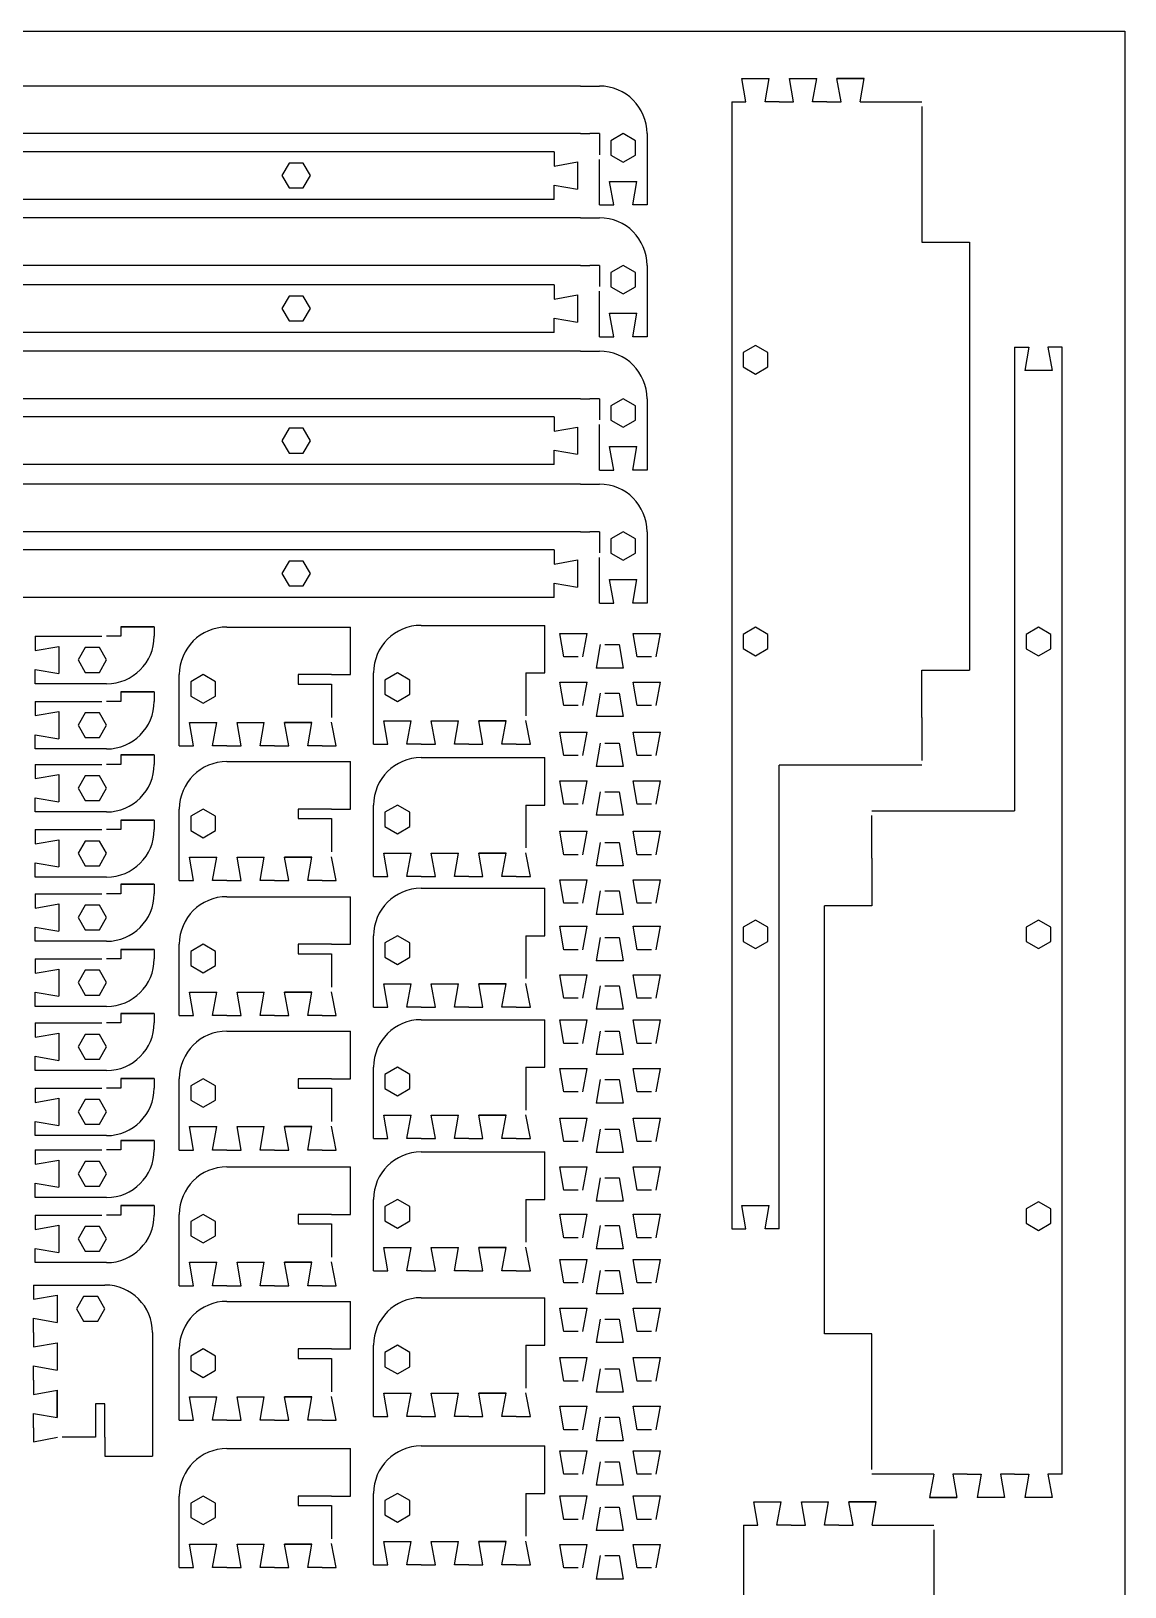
# Model space of a CAD drawing. Header units: centimetres. Extents: x -46 to 111, y -90 to 0.
# Drawn here: x 22 to 45, y -32.72 to 0 of the extents above; entities that cross this region are included whole.
import ezdxf

# ---------------------------------------------------------------- set-up
doc = ezdxf.new("R2010")
doc.units = ezdxf.units.CM

msp = doc.modelspace()

# ---------------------------------------------------------------- linework, layer by layer
for p, q in [((0, 0), (45, 0)), ((45, 0), (45, -90)), ((33.553, -1.156), (3.053, -1.156)), ((33.553, -1.156), (33.953, -1.156)), ((39.52, -0.995), (38.947, -0.995)), ((36.734, -1.487), (36.734, -25.187)), ((37.734, -1.487), (37.434, -1.487)), ((38.734, -1.487), (38.434, -1.487)), ((39.434, -1.487), (40.734, -1.487)), ((40.734, -1.587), (40.734, -4.437)), ((33.553, -2.156), (5.253, -2.156)), ((33.553, -2.156), (33.753, -2.156)), ((33.953, -2.156), (33.753, -2.156)), ((33.953, -2.156), (33.953, -2.6)), ((34.953, -2.156), (34.953, -3.656)), ((33.002, -2.538), (21.602, -2.538)), ((33.953, -3.656), (33.953, -2.7)), ((33.002, -3.538), (33.002, -3.238)), ((33.002, -3.538), (21.602, -3.538)), ((34.953, -3.656), (34.653, -3.656)), ((33.553, -3.926), (3.053, -3.926)), ((33.553, -3.926), (33.953, -3.926)), ((40.734, -4.437), (41.734, -4.437)), ((41.734, -4.437), (41.734, -13.437)), ((33.553, -4.926), (5.253, -4.926)), ((33.553, -4.926), (33.753, -4.926)), ((33.953, -4.926), (33.753, -4.926)), ((33.953, -4.926), (33.953, -5.371)), ((34.953, -4.926), (34.953, -6.426)), ((33.002, -5.335), (21.602, -5.335)), ((33.953, -6.426), (33.953, -5.471)), ((33.002, -6.335), (33.002, -6.035)), ((33.002, -6.335), (21.602, -6.335)), ((34.953, -6.426), (34.653, -6.426)), ((33.553, -6.73), (3.053, -6.73)), ((33.553, -6.73), (33.953, -6.73)), ((42.682, -6.646), (42.982, -6.646)), ((42.682, -6.646), (42.682, -16.396)), ((43.682, -30.346), (43.682, -6.646)), ((33.553, -7.73), (5.253, -7.73)), ((33.553, -7.73), (33.753, -7.73)), ((33.953, -7.73), (33.753, -7.73)), ((33.953, -7.73), (33.953, -8.175)), ((34.953, -7.73), (34.953, -9.23)), ((33.002, -8.113), (21.602, -8.113)), ((33.953, -9.23), (33.953, -8.275)), ((33.002, -9.113), (33.002, -8.813)), ((33.002, -9.113), (21.602, -9.113)), ((34.953, -9.23), (34.653, -9.23)), ((33.553, -9.527), (3.053, -9.527)), ((33.553, -9.527), (33.953, -9.527)), ((33.553, -10.527), (5.253, -10.527)), ((33.553, -10.527), (33.753, -10.527)), ((33.953, -10.527), (33.753, -10.527)), ((33.953, -10.527), (33.953, -10.971)), ((34.953, -10.527), (34.953, -12.027)), ((33.002, -10.909), (21.602, -10.909)), ((33.953, -12.027), (33.953, -11.071)), ((33.002, -11.909), (33.002, -11.609)), ((33.002, -11.909), (21.602, -11.909)), ((34.953, -12.027), (34.653, -12.027)), ((22.091, -12.725), (23.491, -12.725)), ((23.891, -12.725), (23.591, -12.725)), ((23.891, -12.525), (23.891, -12.725)), ((23.891, -12.525), (24.571, -12.525)), ((24.591, -12.525), (23.891, -12.525)), ((24.591, -12.525), (24.591, -12.725)), ((26.12, -12.533), (28.72, -12.533)), ((28.72, -13.533), (28.72, -12.533)), ((30.204, -12.497), (32.804, -12.497)), ((32.804, -13.497), (32.804, -12.497)), ((22.091, -13.725), (22.091, -13.425)), ((23.591, -13.725), (22.091, -13.725)), ((25.12, -15.033), (25.12, -13.533)), ((28.32, -13.533), (27.62, -13.533)), ((27.62, -13.533), (27.62, -13.733)), ((27.62, -13.733), (28.32, -13.733)), ((28.32, -13.533), (28.72, -13.533)), ((28.32, -13.733), (28.32, -14.433)), ((29.204, -14.997), (29.204, -13.497)), ((32.404, -13.497), (32.404, -14.397)), ((32.404, -13.497), (32.804, -13.497)), ((40.734, -13.437), (41.734, -13.437)), ((40.734, -14.437), (40.734, -13.437)), ((23.891, -13.896), (23.891, -14.096)), ((23.891, -13.896), (24.571, -13.896)), ((24.591, -13.896), (23.891, -13.896)), ((24.591, -13.896), (24.591, -14.096)), ((22.091, -14.096), (23.491, -14.096)), ((23.891, -14.096), (23.591, -14.096)), ((27.907, -14.541), (27.333, -14.541)), ((31.991, -14.505), (31.417, -14.505)), ((40.734, -14.437), (40.734, -15.337)), ((22.091, -15.096), (22.091, -14.796)), ((26.12, -15.033), (25.82, -15.033)), ((27.12, -15.033), (26.82, -15.033)), ((28.12, -15.033), (27.82, -15.033)), ((30.204, -14.997), (29.904, -14.997)), ((31.204, -14.997), (30.904, -14.997)), ((32.204, -14.997), (31.904, -14.997)), ((23.591, -15.096), (22.091, -15.096)), ((23.891, -15.221), (23.891, -15.421)), ((23.891, -15.221), (24.571, -15.221)), ((24.591, -15.221), (23.891, -15.221)), ((24.591, -15.221), (24.591, -15.421)), ((26.12, -15.362), (28.72, -15.362)), ((28.72, -16.362), (28.72, -15.362)), ((30.204, -15.279), (32.804, -15.279)), ((32.804, -16.279), (32.804, -15.279)), ((22.091, -15.421), (23.491, -15.421)), ((23.891, -15.421), (23.591, -15.421)), ((40.734, -15.437), (37.734, -15.437)), ((37.734, -25.187), (37.734, -15.437)), ((22.091, -16.421), (22.091, -16.121)), ((29.204, -17.779), (29.204, -16.279)), ((32.404, -16.279), (32.404, -17.179)), ((32.404, -16.279), (32.804, -16.279)), ((23.591, -16.421), (22.091, -16.421)), ((23.891, -16.591), (23.891, -16.791)), ((23.891, -16.591), (24.571, -16.591)), ((24.591, -16.591), (23.891, -16.591)), ((24.591, -16.591), (24.591, -16.791)), ((25.12, -17.862), (25.12, -16.362)), ((28.32, -16.362), (27.62, -16.362)), ((27.62, -16.362), (27.62, -16.562)), ((27.62, -16.562), (28.32, -16.562)), ((28.32, -16.362), (28.72, -16.362)), ((28.32, -16.562), (28.32, -17.262)), ((39.682, -16.396), (42.682, -16.396)), ((39.682, -17.396), (39.682, -16.496)), ((22.091, -16.791), (23.491, -16.791)), ((23.891, -16.791), (23.591, -16.791)), ((31.991, -17.286), (31.417, -17.286)), ((22.091, -17.791), (22.091, -17.491)), ((27.907, -17.369), (27.333, -17.369)), ((39.682, -17.396), (39.682, -18.396)), ((23.591, -17.791), (22.091, -17.791)), ((23.891, -17.941), (23.891, -18.141)), ((23.891, -17.941), (24.571, -17.941)), ((24.591, -17.941), (23.891, -17.941)), ((24.591, -17.941), (24.591, -18.141)), ((26.12, -17.862), (25.82, -17.862)), ((27.12, -17.862), (26.82, -17.862)), ((28.12, -17.862), (27.82, -17.862)), ((30.204, -17.779), (29.904, -17.779)), ((31.204, -17.779), (30.904, -17.779)), ((32.204, -17.779), (31.904, -17.779)), ((22.091, -18.141), (23.491, -18.141)), ((23.891, -18.141), (23.591, -18.141)), ((26.12, -18.203), (28.72, -18.203)), ((28.72, -19.203), (28.72, -18.203)), ((30.204, -18.027), (32.804, -18.027)), ((32.804, -19.027), (32.804, -18.027)), ((38.682, -27.396), (38.682, -18.396)), ((39.682, -18.396), (38.682, -18.396)), ((22.091, -19.141), (22.091, -18.841)), ((23.591, -19.141), (22.091, -19.141)), ((25.12, -20.703), (25.12, -19.203)), ((28.32, -19.203), (27.62, -19.203)), ((27.62, -19.203), (27.62, -19.403)), ((28.32, -19.203), (28.72, -19.203)), ((29.204, -20.527), (29.204, -19.027)), ((32.404, -19.027), (32.404, -19.927)), ((32.404, -19.027), (32.804, -19.027)), ((22.091, -19.511), (23.491, -19.511)), ((23.891, -19.511), (23.591, -19.511)), ((23.891, -19.311), (23.891, -19.511)), ((23.891, -19.311), (24.571, -19.311)), ((24.591, -19.311), (23.891, -19.311)), ((24.591, -19.311), (24.591, -19.511)), ((27.62, -19.403), (28.32, -19.403)), ((28.32, -19.403), (28.32, -20.103)), ((22.091, -20.511), (22.091, -20.211)), ((27.907, -20.21), (27.333, -20.21)), ((31.991, -20.035), (31.417, -20.035)), ((23.591, -20.511), (22.091, -20.511)), ((30.204, -20.527), (29.904, -20.527)), ((31.204, -20.527), (30.904, -20.527)), ((32.204, -20.527), (31.904, -20.527)), ((22.091, -20.858), (23.491, -20.858)), ((23.891, -20.858), (23.591, -20.858)), ((23.891, -20.658), (23.891, -20.858)), ((23.891, -20.658), (24.571, -20.658)), ((24.591, -20.658), (23.891, -20.658)), ((24.591, -20.658), (24.591, -20.858)), ((26.12, -20.703), (25.82, -20.703)), ((27.12, -20.703), (26.82, -20.703)), ((28.12, -20.703), (27.82, -20.703)), ((30.204, -20.79), (32.804, -20.79)), ((32.804, -21.79), (32.804, -20.79)), ((26.12, -21.031), (28.72, -21.031)), ((28.72, -22.031), (28.72, -21.031)), ((22.091, -21.858), (22.091, -21.558)), ((23.591, -21.858), (22.091, -21.858)), ((29.204, -23.29), (29.204, -21.79)), ((32.404, -21.79), (32.404, -22.69)), ((32.404, -21.79), (32.804, -21.79)), ((22.091, -22.228), (23.491, -22.228)), ((23.891, -22.228), (23.591, -22.228)), ((23.891, -22.028), (23.891, -22.228)), ((23.891, -22.028), (24.571, -22.028)), ((24.591, -22.028), (23.891, -22.028)), ((24.591, -22.028), (24.591, -22.228)), ((25.12, -23.531), (25.12, -22.031)), ((28.32, -22.031), (27.62, -22.031)), ((27.62, -22.031), (27.62, -22.231)), ((27.62, -22.231), (28.32, -22.231)), ((28.32, -22.031), (28.72, -22.031)), ((28.32, -22.231), (28.32, -22.931)), ((31.991, -22.797), (31.417, -22.797)), ((22.091, -23.228), (22.091, -22.928)), ((23.591, -23.228), (22.091, -23.228)), ((27.907, -23.038), (27.333, -23.038)), ((22.091, -23.529), (23.491, -23.529)), ((23.891, -23.529), (23.591, -23.529)), ((23.891, -23.329), (23.891, -23.529)), ((23.891, -23.329), (24.571, -23.329)), ((24.591, -23.329), (23.891, -23.329)), ((24.591, -23.329), (24.591, -23.529)), ((26.12, -23.531), (25.82, -23.531)), ((27.12, -23.531), (26.82, -23.531)), ((28.12, -23.531), (27.82, -23.531)), ((30.204, -23.29), (29.904, -23.29)), ((31.204, -23.29), (30.904, -23.29)), ((32.204, -23.29), (31.904, -23.29)), ((30.204, -23.571), (32.804, -23.571)), ((32.804, -24.571), (32.804, -23.571)), ((26.12, -23.885), (28.72, -23.885)), ((28.72, -24.885), (28.72, -23.885)), ((22.091, -24.529), (22.091, -24.229)), ((23.591, -24.529), (22.091, -24.529)), ((23.891, -24.699), (23.891, -24.899)), ((23.891, -24.699), (24.571, -24.699)), ((24.591, -24.699), (23.891, -24.699)), ((24.591, -24.699), (24.591, -24.899)), ((29.204, -26.071), (29.204, -24.571)), ((32.404, -24.571), (32.404, -25.471)), ((32.404, -24.571), (32.804, -24.571)), ((22.091, -24.899), (23.491, -24.899)), ((23.891, -24.899), (23.591, -24.899)), ((25.12, -26.385), (25.12, -24.885)), ((28.32, -24.885), (27.62, -24.885)), ((27.62, -24.885), (27.62, -25.085)), ((27.62, -25.085), (28.32, -25.085)), ((28.32, -24.885), (28.72, -24.885)), ((28.32, -25.085), (28.32, -25.785)), ((37.734, -25.187), (37.434, -25.187)), ((22.091, -25.899), (22.091, -25.599)), ((31.991, -25.579), (31.417, -25.579)), ((23.591, -25.899), (22.091, -25.899)), ((27.907, -25.892), (27.333, -25.892)), ((30.204, -26.071), (29.904, -26.071)), ((31.204, -26.071), (30.904, -26.071)), ((32.204, -26.071), (31.904, -26.071)), ((22.056, -26.37), (23.556, -26.37)), ((26.12, -26.385), (25.82, -26.385)), ((27.12, -26.385), (26.82, -26.385)), ((28.12, -26.385), (27.82, -26.385)), ((26.12, -26.713), (28.72, -26.713)), ((28.72, -27.713), (28.72, -26.713)), ((30.204, -26.637), (32.804, -26.637)), ((32.804, -27.637), (32.804, -26.637)), ((22.056, -27.37), (22.056, -27.07)), ((24.556, -27.37), (24.556, -29.97)), ((39.682, -27.396), (38.682, -27.396)), ((39.682, -30.246), (39.682, -27.396)), ((25.12, -29.213), (25.12, -27.713)), ((28.32, -27.713), (27.62, -27.713)), ((27.62, -27.713), (27.62, -27.913)), ((28.32, -27.713), (28.72, -27.713)), ((29.204, -29.137), (29.204, -27.637)), ((32.404, -27.637), (32.404, -28.537)), ((32.404, -27.637), (32.804, -27.637)), ((22.056, -28.37), (22.056, -28.07)), ((27.62, -27.913), (28.32, -27.913)), ((28.32, -27.913), (28.32, -28.613)), ((22.549, -29.157), (22.549, -28.583)), ((27.907, -28.72), (27.333, -28.72)), ((31.991, -28.644), (31.417, -28.644)), ((22.056, -29.37), (22.056, -29.07)), ((23.556, -28.87), (23.356, -28.87)), ((23.356, -28.87), (23.356, -29.57)), ((23.556, -29.57), (23.556, -28.87)), ((26.12, -29.213), (25.82, -29.213)), ((27.12, -29.213), (26.82, -29.213)), ((28.12, -29.213), (27.82, -29.213)), ((30.204, -29.137), (29.904, -29.137)), ((31.204, -29.137), (30.904, -29.137)), ((32.204, -29.137), (31.904, -29.137)), ((23.356, -29.57), (22.656, -29.57)), ((23.556, -29.57), (23.556, -29.97)), ((30.204, -29.754), (32.804, -29.754)), ((32.804, -30.754), (32.804, -29.754)), ((23.556, -29.97), (24.556, -29.97)), ((26.12, -29.809), (28.72, -29.809)), ((28.72, -30.809), (28.72, -29.809)), ((40.982, -30.346), (39.682, -30.346)), ((41.682, -30.346), (41.982, -30.346)), ((42.682, -30.346), (42.982, -30.346)), ((29.204, -32.254), (29.204, -30.754)), ((32.404, -30.754), (32.404, -31.654)), ((32.404, -30.754), (32.804, -30.754)), ((25.12, -32.309), (25.12, -30.809)), ((28.32, -30.809), (27.62, -30.809)), ((27.62, -30.809), (27.62, -31.009)), ((27.62, -31.009), (28.32, -31.009)), ((28.32, -30.809), (28.72, -30.809)), ((28.32, -31.009), (28.32, -31.709)), ((39.772, -30.926), (39.198, -30.926)), ((40.895, -30.838), (41.469, -30.838)), ((36.985, -31.418), (36.985, -55.118)), ((37.985, -31.418), (37.685, -31.418)), ((38.985, -31.418), (38.685, -31.418)), ((39.685, -31.418), (40.985, -31.418)), ((40.985, -31.518), (40.985, -34.368)), ((27.907, -31.817), (27.333, -31.817)), ((31.991, -31.762), (31.417, -31.762)), ((26.12, -32.309), (25.82, -32.309)), ((27.12, -32.309), (26.82, -32.309)), ((28.12, -32.309), (27.82, -32.309)), ((30.204, -32.254), (29.904, -32.254)), ((31.204, -32.254), (30.904, -32.254)), ((32.204, -32.254), (31.904, -32.254))]:
    msp.add_line(p, q)
for points in [[(36.734, -1.487), (37.034, -1.487), (36.947, -0.995), (37.52, -0.995)], [(37.434, -1.487), (37.52, -0.995)], [(37.734, -1.487), (38.034, -1.487), (37.947, -0.995), (38.52, -0.995)], [(38.434, -1.487), (38.52, -0.995)], [(38.734, -1.487), (39.034, -1.487), (38.947, -0.995), (39.52, -0.995)], [(39.434, -1.487), (39.52, -0.995)], [(33.002, -2.538), (33.002, -2.838), (33.494, -2.751), (33.494, -3.325)], [(33.002, -3.238), (33.494, -3.325)], [(33.953, -3.656), (34.253, -3.656), (34.166, -3.163), (34.74, -3.163)], [(34.653, -3.656), (34.74, -3.163)], [(33.002, -5.335), (33.002, -5.635), (33.494, -5.548), (33.494, -6.121)], [(33.002, -6.035), (33.494, -6.121)], [(33.953, -6.426), (34.253, -6.426), (34.166, -5.934), (34.74, -5.934)], [(34.653, -6.426), (34.74, -5.934)], [(42.982, -6.646), (42.895, -7.138)], [(43.682, -6.646), (43.382, -6.646), (43.469, -7.138), (42.895, -7.138)], [(33.002, -8.113), (33.002, -8.413), (33.494, -8.326), (33.494, -8.9)], [(33.002, -8.813), (33.494, -8.9)], [(33.953, -9.23), (34.253, -9.23), (34.166, -8.738), (34.74, -8.738)], [(34.653, -9.23), (34.74, -8.738)], [(33.002, -10.909), (33.002, -11.209), (33.494, -11.122), (33.494, -11.696)], [(33.002, -11.609), (33.494, -11.696)], [(33.953, -12.027), (34.253, -12.027), (34.166, -11.534), (34.74, -11.534)], [(34.653, -12.027), (34.74, -11.534)], [(22.091, -12.725), (22.091, -13.025), (22.584, -12.939), (22.584, -13.512)], [(33.507, -13.162), (33.207, -13.162), (33.12, -12.67), (33.694, -12.67)], [(33.607, -13.162), (33.694, -12.67)], [(35.047, -13.162), (34.747, -13.162), (34.66, -12.67), (35.234, -12.67)], [(35.147, -13.162), (35.234, -12.67)], [(33.968, -12.902), (33.881, -13.394)], [(34.068, -12.902), (34.368, -12.902), (34.455, -13.394), (33.881, -13.394)], [(22.091, -13.425), (22.584, -13.512)], [(33.507, -14.184), (33.207, -14.184), (33.12, -13.691), (33.694, -13.691)], [(33.607, -14.184), (33.694, -13.691)], [(35.047, -14.184), (34.747, -14.184), (34.66, -13.691), (35.234, -13.691)], [(35.147, -14.184), (35.234, -13.691)], [(33.968, -13.924), (33.881, -14.416)], [(34.068, -13.924), (34.368, -13.924), (34.455, -14.416), (33.881, -14.416)], [(22.091, -14.096), (22.091, -14.396), (22.584, -14.309), (22.584, -14.882)], [(25.12, -15.033), (25.42, -15.033), (25.333, -14.541), (25.907, -14.541)], [(25.82, -15.033), (25.907, -14.541)], [(26.12, -15.033), (26.42, -15.033), (26.333, -14.541), (26.907, -14.541)], [(26.82, -15.033), (26.907, -14.541)], [(27.12, -15.033), (27.42, -15.033), (27.333, -14.541), (27.907, -14.541)], [(27.82, -15.033), (27.907, -14.541)], [(28.12, -15.033), (28.42, -15.033), (28.32, -14.533), (28.32, -14.533)], [(29.204, -14.997), (29.504, -14.997), (29.417, -14.505), (29.991, -14.505)], [(29.904, -14.997), (29.991, -14.505)], [(30.204, -14.997), (30.504, -14.997), (30.417, -14.505), (30.991, -14.505)], [(30.904, -14.997), (30.991, -14.505)], [(31.204, -14.997), (31.504, -14.997), (31.417, -14.505), (31.991, -14.505)], [(31.904, -14.997), (31.991, -14.505)], [(32.204, -14.997), (32.504, -14.997), (32.404, -14.497), (32.404, -14.497)], [(22.091, -14.796), (22.584, -14.882)], [(33.507, -15.235), (33.207, -15.235), (33.12, -14.742), (33.694, -14.742)], [(33.607, -15.235), (33.694, -14.742)], [(33.968, -14.975), (33.881, -15.467)], [(34.068, -14.975), (34.368, -14.975), (34.455, -15.467), (33.881, -15.467)], [(35.047, -15.235), (34.747, -15.235), (34.66, -14.742), (35.234, -14.742)], [(35.147, -15.235), (35.234, -14.742)], [(22.091, -15.421), (22.091, -15.721), (22.584, -15.634), (22.584, -16.208)], [(33.507, -16.257), (33.207, -16.257), (33.12, -15.764), (33.694, -15.764)], [(33.607, -16.257), (33.694, -15.764)], [(33.968, -15.997), (33.881, -16.489)], [(34.068, -15.997), (34.368, -15.997), (34.455, -16.489), (33.881, -16.489)], [(35.047, -16.257), (34.747, -16.257), (34.66, -15.764), (35.234, -15.764)], [(35.147, -16.257), (35.234, -15.764)], [(22.091, -16.121), (22.584, -16.208)], [(22.091, -16.791), (22.091, -17.091), (22.584, -17.005), (22.584, -17.578)], [(33.507, -17.32), (33.207, -17.32), (33.12, -16.828), (33.694, -16.828)], [(33.607, -17.32), (33.694, -16.828)], [(35.047, -17.32), (34.747, -17.32), (34.66, -16.828), (35.234, -16.828)], [(35.147, -17.32), (35.234, -16.828)], [(29.204, -17.779), (29.504, -17.779), (29.417, -17.286), (29.991, -17.286)], [(29.904, -17.779), (29.991, -17.286)], [(30.204, -17.779), (30.504, -17.779), (30.417, -17.286), (30.991, -17.286)], [(30.904, -17.779), (30.991, -17.286)], [(31.204, -17.779), (31.504, -17.779), (31.417, -17.286), (31.991, -17.286)], [(31.904, -17.779), (31.991, -17.286)], [(32.204, -17.779), (32.504, -17.779), (32.404, -17.279), (32.404, -17.279)], [(33.968, -17.06), (33.881, -17.553)], [(34.068, -17.06), (34.368, -17.06), (34.455, -17.553), (33.881, -17.553)], [(22.091, -17.491), (22.584, -17.578)], [(25.12, -17.862), (25.42, -17.862), (25.333, -17.369), (25.907, -17.369)], [(25.82, -17.862), (25.907, -17.369)], [(26.12, -17.862), (26.42, -17.862), (26.333, -17.369), (26.907, -17.369)], [(26.82, -17.862), (26.907, -17.369)], [(27.12, -17.862), (27.42, -17.862), (27.333, -17.369), (27.907, -17.369)], [(27.82, -17.862), (27.907, -17.369)], [(28.12, -17.862), (28.42, -17.862), (28.32, -17.362), (28.32, -17.362)], [(33.507, -18.342), (33.207, -18.342), (33.12, -17.85), (33.694, -17.85)], [(33.607, -18.342), (33.694, -17.85)], [(35.047, -18.342), (34.747, -18.342), (34.66, -17.85), (35.234, -17.85)], [(35.147, -18.342), (35.234, -17.85)], [(22.091, -18.141), (22.091, -18.441), (22.584, -18.354), (22.584, -18.927)], [(33.968, -18.082), (33.881, -18.575)], [(34.068, -18.082), (34.368, -18.082), (34.455, -18.575), (33.881, -18.575)], [(22.091, -18.841), (22.584, -18.927)], [(33.507, -19.318), (33.207, -19.318), (33.12, -18.825), (33.694, -18.825)], [(33.607, -19.318), (33.694, -18.825)], [(35.047, -19.318), (34.747, -19.318), (34.66, -18.825), (35.234, -18.825)], [(35.147, -19.318), (35.234, -18.825)], [(33.968, -19.058), (33.881, -19.55)], [(34.068, -19.058), (34.368, -19.058), (34.455, -19.55), (33.881, -19.55)], [(22.091, -19.511), (22.091, -19.811), (22.584, -19.724), (22.584, -20.298)], [(33.507, -20.339), (33.207, -20.339), (33.12, -19.847), (33.694, -19.847)], [(33.607, -20.339), (33.694, -19.847)], [(35.047, -20.339), (34.747, -20.339), (34.66, -19.847), (35.234, -19.847)], [(35.147, -20.339), (35.234, -19.847)], [(22.091, -20.211), (22.584, -20.298)], [(25.12, -20.703), (25.42, -20.703), (25.333, -20.21), (25.907, -20.21)], [(25.82, -20.703), (25.907, -20.21)], [(26.12, -20.703), (26.42, -20.703), (26.333, -20.21), (26.907, -20.21)], [(26.82, -20.703), (26.907, -20.21)], [(27.12, -20.703), (27.42, -20.703), (27.333, -20.21), (27.907, -20.21)], [(27.82, -20.703), (27.907, -20.21)], [(28.12, -20.703), (28.42, -20.703), (28.32, -20.203), (28.32, -20.203)], [(29.204, -20.527), (29.504, -20.527), (29.417, -20.035), (29.991, -20.035)], [(29.904, -20.527), (29.991, -20.035)], [(30.204, -20.527), (30.504, -20.527), (30.417, -20.035), (30.991, -20.035)], [(30.904, -20.527), (30.991, -20.035)], [(31.204, -20.527), (31.504, -20.527), (31.417, -20.035), (31.991, -20.035)], [(31.904, -20.527), (31.991, -20.035)], [(32.204, -20.527), (32.504, -20.527), (32.404, -20.027), (32.404, -20.027)], [(33.968, -20.079), (33.881, -20.572)], [(34.068, -20.079), (34.368, -20.079), (34.455, -20.572), (33.881, -20.572)], [(22.091, -20.858), (22.091, -21.158), (22.584, -21.071), (22.584, -21.645)], [(33.507, -21.289), (33.207, -21.289), (33.12, -20.796), (33.694, -20.796)], [(33.607, -21.289), (33.694, -20.796)], [(35.047, -21.289), (34.747, -21.289), (34.66, -20.796), (35.234, -20.796)], [(35.147, -21.289), (35.234, -20.796)], [(33.968, -21.029), (33.881, -21.521)], [(34.068, -21.029), (34.368, -21.029), (34.455, -21.521), (33.881, -21.521)], [(22.091, -21.558), (22.584, -21.645)], [(33.507, -22.31), (33.207, -22.31), (33.12, -21.818), (33.694, -21.818)], [(33.607, -22.31), (33.694, -21.818)], [(35.047, -22.31), (34.747, -22.31), (34.66, -21.818), (35.234, -21.818)], [(35.147, -22.31), (35.234, -21.818)], [(22.091, -22.228), (22.091, -22.528), (22.584, -22.442), (22.584, -23.015)], [(33.968, -22.05), (33.881, -22.543)], [(34.068, -22.05), (34.368, -22.05), (34.455, -22.543), (33.881, -22.543)], [(29.204, -23.29), (29.504, -23.29), (29.417, -22.797), (29.991, -22.797)], [(29.904, -23.29), (29.991, -22.797)], [(30.204, -23.29), (30.504, -23.29), (30.417, -22.797), (30.991, -22.797)], [(30.904, -23.29), (30.991, -22.797)], [(31.204, -23.29), (31.504, -23.29), (31.417, -22.797), (31.991, -22.797)], [(31.904, -23.29), (31.991, -22.797)], [(32.204, -23.29), (32.504, -23.29), (32.404, -22.79), (32.404, -22.79)], [(33.507, -23.354), (33.207, -23.354), (33.12, -22.862), (33.694, -22.862)], [(33.607, -23.354), (33.694, -22.862)], [(35.047, -23.354), (34.747, -23.354), (34.66, -22.862), (35.234, -22.862)], [(35.147, -23.354), (35.234, -22.862)], [(22.091, -22.928), (22.584, -23.015)], [(25.12, -23.531), (25.42, -23.531), (25.333, -23.038), (25.907, -23.038)], [(25.82, -23.531), (25.907, -23.038)], [(26.12, -23.531), (26.42, -23.531), (26.333, -23.038), (26.907, -23.038)], [(26.82, -23.531), (26.907, -23.038)], [(27.12, -23.531), (27.42, -23.531), (27.333, -23.038), (27.907, -23.038)], [(27.82, -23.531), (27.907, -23.038)], [(28.12, -23.531), (28.42, -23.531), (28.32, -23.031), (28.32, -23.031)], [(33.968, -23.094), (33.881, -23.586)], [(34.068, -23.094), (34.368, -23.094), (34.455, -23.586), (33.881, -23.586)], [(22.091, -23.529), (22.091, -23.829), (22.584, -23.742), (22.584, -24.315)], [(33.507, -24.376), (33.207, -24.376), (33.12, -23.883), (33.694, -23.883)], [(33.607, -24.376), (33.694, -23.883)], [(35.047, -24.376), (34.747, -24.376), (34.66, -23.883), (35.234, -23.883)], [(35.147, -24.376), (35.234, -23.883)], [(33.968, -24.116), (33.881, -24.608)], [(34.068, -24.116), (34.368, -24.116), (34.455, -24.608), (33.881, -24.608)], [(22.091, -24.229), (22.584, -24.315)], [(36.734, -25.187), (37.034, -25.187), (36.947, -24.695), (37.52, -24.695)], [(37.434, -25.187), (37.52, -24.695)], [(22.091, -24.899), (22.091, -25.199), (22.584, -25.112), (22.584, -25.686)], [(33.507, -25.375), (33.207, -25.375), (33.12, -24.883), (33.694, -24.883)], [(33.607, -25.375), (33.694, -24.883)], [(33.968, -25.115), (33.881, -25.608)], [(34.068, -25.115), (34.368, -25.115), (34.455, -25.608), (33.881, -25.608)], [(35.047, -25.375), (34.747, -25.375), (34.66, -24.883), (35.234, -24.883)], [(35.147, -25.375), (35.234, -24.883)], [(22.091, -25.599), (22.584, -25.686)], [(29.204, -26.071), (29.504, -26.071), (29.417, -25.579), (29.991, -25.579)], [(29.904, -26.071), (29.991, -25.579)], [(30.204, -26.071), (30.504, -26.071), (30.417, -25.579), (30.991, -25.579)], [(30.904, -26.071), (30.991, -25.579)], [(31.204, -26.071), (31.504, -26.071), (31.417, -25.579), (31.991, -25.579)], [(31.904, -26.071), (31.991, -25.579)], [(32.204, -26.071), (32.504, -26.071), (32.404, -25.571), (32.404, -25.571)], [(33.507, -26.324), (33.207, -26.324), (33.12, -25.832), (33.694, -25.832)], [(33.607, -26.324), (33.694, -25.832)], [(35.047, -26.324), (34.747, -26.324), (34.66, -25.832), (35.234, -25.832)], [(35.147, -26.324), (35.234, -25.832)], [(25.12, -26.385), (25.42, -26.385), (25.333, -25.892), (25.907, -25.892)], [(25.82, -26.385), (25.907, -25.892)], [(26.12, -26.385), (26.42, -26.385), (26.333, -25.892), (26.907, -25.892)], [(26.82, -26.385), (26.907, -25.892)], [(27.12, -26.385), (27.42, -26.385), (27.333, -25.892), (27.907, -25.892)], [(27.82, -26.385), (27.907, -25.892)], [(28.12, -26.385), (28.42, -26.385), (28.32, -25.885), (28.32, -25.885)], [(33.968, -26.064), (33.881, -26.557)], [(34.068, -26.064), (34.368, -26.064), (34.455, -26.557), (33.881, -26.557)], [(22.056, -26.37), (22.056, -26.67), (22.549, -26.583), (22.549, -27.157)], [(22.056, -27.07), (22.549, -27.157)], [(33.507, -27.346), (33.207, -27.346), (33.12, -26.854), (33.694, -26.854)], [(33.607, -27.346), (33.694, -26.854)], [(33.968, -27.086), (33.881, -27.579)], [(34.068, -27.086), (34.368, -27.086), (34.455, -27.579), (33.881, -27.579)], [(35.047, -27.346), (34.747, -27.346), (34.66, -26.854), (35.234, -26.854)], [(35.147, -27.346), (35.234, -26.854)], [(22.056, -27.37), (22.056, -27.67), (22.549, -27.583), (22.549, -28.157)], [(22.056, -28.07), (22.549, -28.157)], [(33.507, -28.39), (33.207, -28.39), (33.12, -27.897), (33.694, -27.897)], [(33.607, -28.39), (33.694, -27.897)], [(33.968, -28.13), (33.881, -28.622)], [(34.068, -28.13), (34.368, -28.13), (34.455, -28.622), (33.881, -28.622)], [(35.047, -28.39), (34.747, -28.39), (34.66, -27.897), (35.234, -27.897)], [(35.147, -28.39), (35.234, -27.897)], [(22.056, -28.37), (22.056, -28.67), (22.549, -28.583), (22.549, -29.157)], [(25.12, -29.213), (25.42, -29.213), (25.333, -28.72), (25.907, -28.72)], [(25.82, -29.213), (25.907, -28.72)], [(26.12, -29.213), (26.42, -29.213), (26.333, -28.72), (26.907, -28.72)], [(26.82, -29.213), (26.907, -28.72)], [(27.12, -29.213), (27.42, -29.213), (27.333, -28.72), (27.907, -28.72)], [(27.82, -29.213), (27.907, -28.72)], [(28.12, -29.213), (28.42, -29.213), (28.32, -28.713), (28.32, -28.713)], [(29.204, -29.137), (29.504, -29.137), (29.417, -28.644), (29.991, -28.644)], [(29.904, -29.137), (29.991, -28.644)], [(30.204, -29.137), (30.504, -29.137), (30.417, -28.644), (30.991, -28.644)], [(30.904, -29.137), (30.991, -28.644)], [(31.204, -29.137), (31.504, -29.137), (31.417, -28.644), (31.991, -28.644)], [(31.904, -29.137), (31.991, -28.644)], [(32.204, -29.137), (32.504, -29.137), (32.404, -28.637), (32.404, -28.637)], [(22.056, -29.07), (22.549, -29.157)], [(33.507, -29.412), (33.207, -29.412), (33.12, -28.919), (33.694, -28.919)], [(33.607, -29.412), (33.694, -28.919)], [(35.047, -29.412), (34.747, -29.412), (34.66, -28.919), (35.234, -28.919)], [(35.147, -29.412), (35.234, -28.919)], [(22.056, -29.37), (22.056, -29.67), (22.556, -29.57), (22.556, -29.57)], [(33.968, -29.152), (33.881, -29.644)], [(34.068, -29.152), (34.368, -29.152), (34.455, -29.644), (33.881, -29.644)], [(33.507, -30.349), (33.207, -30.349), (33.12, -29.857), (33.694, -29.857)], [(33.607, -30.349), (33.694, -29.857)], [(33.968, -30.089), (33.881, -30.582)], [(34.068, -30.089), (34.368, -30.089), (34.455, -30.582), (33.881, -30.582)], [(35.047, -30.349), (34.747, -30.349), (34.66, -29.857), (35.234, -29.857)], [(35.147, -30.349), (35.234, -29.857)], [(40.982, -30.346), (40.895, -30.838)], [(41.682, -30.346), (41.382, -30.346), (41.469, -30.838), (40.895, -30.838)], [(41.982, -30.346), (41.895, -30.838)], [(42.682, -30.346), (42.382, -30.346), (42.469, -30.838), (41.895, -30.838)], [(42.982, -30.346), (42.895, -30.838)], [(43.682, -30.346), (43.382, -30.346), (43.469, -30.838), (42.895, -30.838)], [(33.507, -31.299), (33.207, -31.299), (33.12, -30.806), (33.694, -30.806)], [(33.607, -31.299), (33.694, -30.806)], [(33.968, -31.039), (33.881, -31.531)], [(34.068, -31.039), (34.368, -31.039), (34.455, -31.531), (33.881, -31.531)], [(35.047, -31.299), (34.747, -31.299), (34.66, -30.806), (35.234, -30.806)], [(35.147, -31.299), (35.234, -30.806)], [(36.985, -31.418), (37.285, -31.418), (37.198, -30.926), (37.772, -30.926)], [(37.685, -31.418), (37.772, -30.926)], [(37.985, -31.418), (38.285, -31.418), (38.198, -30.926), (38.772, -30.926)], [(38.685, -31.418), (38.772, -30.926)], [(38.985, -31.418), (39.285, -31.418), (39.198, -30.926), (39.772, -30.926)], [(39.685, -31.418), (39.772, -30.926)], [(25.12, -32.309), (25.42, -32.309), (25.333, -31.817), (25.907, -31.817)], [(25.82, -32.309), (25.907, -31.817)], [(26.12, -32.309), (26.42, -32.309), (26.333, -31.817), (26.907, -31.817)], [(26.82, -32.309), (26.907, -31.817)], [(27.12, -32.309), (27.42, -32.309), (27.333, -31.817), (27.907, -31.817)], [(27.82, -32.309), (27.907, -31.817)], [(28.12, -32.309), (28.42, -32.309), (28.32, -31.809), (28.32, -31.809)], [(29.204, -32.254), (29.504, -32.254), (29.417, -31.762), (29.991, -31.762)], [(29.904, -32.254), (29.991, -31.762)], [(30.204, -32.254), (30.504, -32.254), (30.417, -31.762), (30.991, -31.762)], [(30.904, -32.254), (30.991, -31.762)], [(31.204, -32.254), (31.504, -32.254), (31.417, -31.762), (31.991, -31.762)], [(31.904, -32.254), (31.991, -31.762)], [(32.204, -32.254), (32.504, -32.254), (32.404, -31.754), (32.404, -31.754)], [(33.507, -32.32), (33.207, -32.32), (33.12, -31.828), (33.694, -31.828)], [(33.607, -32.32), (33.694, -31.828)], [(33.968, -32.06), (33.881, -32.553)], [(34.068, -32.06), (34.368, -32.06), (34.455, -32.553), (33.881, -32.553)], [(35.047, -32.32), (34.747, -32.32), (34.66, -31.828), (35.234, -31.828)], [(35.147, -32.32), (35.234, -31.828)]]:
    msp.add_lwpolyline(points)
for points in [[(34.713, -2.306), (34.453, -2.156), (34.193, -2.306), (34.193, -2.606), (34.453, -2.756), (34.713, -2.606)], [(27.727, -3.298), (27.877, -3.038), (27.727, -2.778), (27.427, -2.778), (27.277, -3.038), (27.427, -3.298)], [(34.713, -5.076), (34.453, -4.926), (34.193, -5.076), (34.193, -5.376), (34.453, -5.526), (34.713, -5.376)], [(27.727, -6.094), (27.877, -5.835), (27.727, -5.575), (27.427, -5.575), (27.277, -5.835), (27.427, -6.094)], [(37.493, -6.762), (37.234, -6.612), (36.974, -6.762), (36.974, -7.062), (37.234, -7.212), (37.493, -7.062)], [(34.713, -7.88), (34.453, -7.73), (34.193, -7.88), (34.193, -8.18), (34.453, -8.33), (34.713, -8.18)], [(27.727, -8.873), (27.877, -8.613), (27.727, -8.353), (27.427, -8.353), (27.277, -8.613), (27.427, -8.873)], [(34.713, -10.677), (34.453, -10.527), (34.193, -10.677), (34.193, -10.977), (34.453, -11.127), (34.713, -10.977)], [(27.727, -11.669), (27.877, -11.409), (27.727, -11.149), (27.427, -11.149), (27.277, -11.409), (27.427, -11.669)], [(37.493, -12.687), (37.234, -12.537), (36.974, -12.687), (36.974, -12.987), (37.234, -13.137), (37.493, -12.987)], [(42.922, -12.988), (43.182, -13.138), (43.442, -12.988), (43.442, -12.688), (43.182, -12.538), (42.922, -12.688)], [(23.441, -13.485), (23.591, -13.225), (23.441, -12.966), (23.141, -12.966), (22.991, -13.225), (23.141, -13.485)], [(25.88, -13.683), (25.62, -13.533), (25.36, -13.683), (25.36, -13.983), (25.62, -14.133), (25.88, -13.983)], [(29.964, -13.647), (29.704, -13.497), (29.444, -13.647), (29.444, -13.947), (29.704, -14.097), (29.964, -13.947)], [(23.441, -14.855), (23.591, -14.596), (23.441, -14.336), (23.141, -14.336), (22.991, -14.596), (23.141, -14.855)], [(23.441, -16.181), (23.591, -15.921), (23.441, -15.661), (23.141, -15.661), (22.991, -15.921), (23.141, -16.181)], [(29.964, -16.429), (29.704, -16.279), (29.444, -16.429), (29.444, -16.729), (29.704, -16.879), (29.964, -16.729)], [(25.88, -16.512), (25.62, -16.362), (25.36, -16.512), (25.36, -16.812), (25.62, -16.962), (25.88, -16.812)], [(23.441, -17.551), (23.591, -17.291), (23.441, -17.032), (23.141, -17.032), (22.991, -17.291), (23.141, -17.551)], [(23.441, -18.9), (23.591, -18.641), (23.441, -18.381), (23.141, -18.381), (22.991, -18.641), (23.141, -18.9)], [(37.493, -18.845), (37.234, -18.695), (36.974, -18.845), (36.974, -19.145), (37.234, -19.295), (37.493, -19.145)], [(42.922, -19.146), (43.182, -19.296), (43.442, -19.146), (43.442, -18.846), (43.182, -18.696), (42.922, -18.846)], [(25.88, -19.353), (25.62, -19.203), (25.36, -19.353), (25.36, -19.653), (25.62, -19.803), (25.88, -19.653)], [(29.964, -19.177), (29.704, -19.027), (29.444, -19.177), (29.444, -19.477), (29.704, -19.627), (29.964, -19.477)], [(23.441, -20.271), (23.591, -20.011), (23.441, -19.751), (23.141, -19.751), (22.991, -20.011), (23.141, -20.271)], [(23.441, -21.618), (23.591, -21.358), (23.441, -21.098), (23.141, -21.098), (22.991, -21.358), (23.141, -21.618)], [(29.964, -21.94), (29.704, -21.79), (29.444, -21.94), (29.444, -22.24), (29.704, -22.39), (29.964, -22.24)], [(25.88, -22.181), (25.62, -22.031), (25.36, -22.181), (25.36, -22.481), (25.62, -22.631), (25.88, -22.481)], [(23.441, -22.988), (23.591, -22.728), (23.441, -22.469), (23.141, -22.469), (22.991, -22.728), (23.141, -22.988)], [(23.441, -24.288), (23.591, -24.029), (23.441, -23.769), (23.141, -23.769), (22.991, -24.029), (23.141, -24.288)], [(29.964, -24.721), (29.704, -24.571), (29.444, -24.721), (29.444, -25.021), (29.704, -25.171), (29.964, -25.021)], [(42.922, -25.071), (43.182, -25.221), (43.442, -25.071), (43.442, -24.771), (43.182, -24.621), (42.922, -24.771)], [(23.441, -25.659), (23.591, -25.399), (23.441, -25.139), (23.141, -25.139), (22.991, -25.399), (23.141, -25.659)], [(25.88, -25.035), (25.62, -24.885), (25.36, -25.035), (25.36, -25.335), (25.62, -25.485), (25.88, -25.335)], [(23.406, -27.13), (23.556, -26.87), (23.406, -26.61), (23.106, -26.61), (22.956, -26.87), (23.106, -27.13)], [(25.88, -27.863), (25.62, -27.713), (25.36, -27.863), (25.36, -28.163), (25.62, -28.313), (25.88, -28.163)], [(29.964, -27.787), (29.704, -27.637), (29.444, -27.787), (29.444, -28.087), (29.704, -28.237), (29.964, -28.087)], [(29.964, -30.904), (29.704, -30.754), (29.444, -30.904), (29.444, -31.204), (29.704, -31.354), (29.964, -31.204)], [(25.88, -30.959), (25.62, -30.809), (25.36, -30.959), (25.36, -31.259), (25.62, -31.409), (25.88, -31.259)]]:
    msp.add_lwpolyline(points, close=True)
for centre, major_axis in [((33.953, -2.156), (1, 0)), ((33.953, -4.926), (1, 0)), ((33.953, -7.73), (1, 0)), ((33.953, -10.527), (1, 0)), ((23.591, -12.725), (0, -1)), ((26.12, -13.533), (0, 1)), ((30.204, -13.497), (0, 1)), ((23.591, -14.096), (0, -1)), ((26.12, -16.362), (0, 1)), ((30.204, -16.279), (0, 1)), ((23.591, -15.421), (0, -1)), ((23.591, -16.791), (0, -1)), ((23.591, -18.141), (0, -1)), ((26.12, -19.203), (0, 1)), ((30.204, -19.027), (0, 1)), ((23.591, -19.511), (0, -1)), ((23.591, -20.858), (0, -1)), ((30.204, -21.79), (0, 1)), ((26.12, -22.031), (0, 1)), ((23.591, -22.228), (0, -1)), ((23.591, -23.529), (0, -1)), ((30.204, -24.571), (0, 1)), ((26.12, -24.885), (0, 1)), ((23.591, -24.899), (0, -1)), ((23.556, -27.37), (1, 0)), ((26.12, -27.713), (0, 1)), ((30.204, -27.637), (0, 1)), ((30.204, -30.754), (0, 1)), ((26.12, -30.809), (0, 1))]:
    msp.add_ellipse(centre, major_axis=major_axis, ratio=1, start_param=0, end_param=1.570796)

doc.saveas('drawing.dxf')
